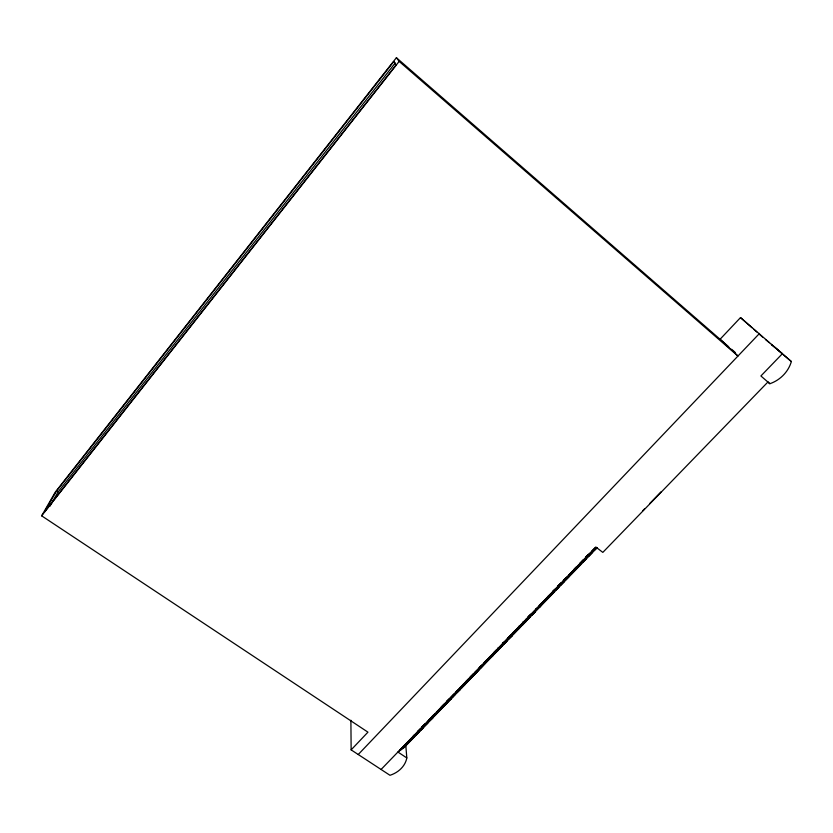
<?xml version="1.0" encoding="UTF-8"?>
<svg xmlns="http://www.w3.org/2000/svg" width="833" height="833" viewBox="0 0 833 833"><rect width="100%" height="100%" fill="white"/><g stroke="black" fill="none" stroke-linecap="round" stroke-linejoin="round"><path stroke-width="1.25" d="M514.461 631.664L518.157 628.582M522.978 623.99L516.491 630.019L518.365 628.571L518.136 629.529L521.125 626.041L512.816 633.33L517.793 628.592M519.969 626.572L517.543 629.207M520.209 626.52L527.549 618.877M523.02 623.105C527.935 617.107 514.148 632.643 519.126 626.572M526.539 619.294L529.59 616.066M543.741 602.228L548.947 596.782M555.215 590.191L558.881 587.005L555.559 590.18M559.693 585.162L558.058 587.046M572.271 571.875L568.814 575.384L574.229 570.282M572.365 571.865L577.696 566.253L574.145 569.782L575.114 569.054M580.164 564.597C585.495 558.589 574.801 569.272 580.237 564.43M404.484 745.243L407.639 742.276L404.421 745.795L405.671 744.817M412.418 737.705C404.286 746.097 411.762 737.424 412.085 738.163M49.897 506.287L57.987 492.074L395.248 62.985L393.697 61.642L56.488 491.054L44.586 511.806L395.987 65.089L393.697 61.642M431.796 716.849L433.816 715.214M431.244 718.431L435.086 714.256M405.827 745.65L406.816 757.936A25.823 21.471 -4.3 0 1 389.979 775.294L351.141 749.877L367.947 732.165L41.65 515.825L55.155 492.313L396.404 57.706L728.688 346.757M435.701 713.579L434.764 714.672L435.961 713.766M440.23 708.925L436.856 712.09L443.812 705.749M442.739 706.78L439.335 710.101M448.31 701.157L443.656 706.551L443.718 705.936M447.821 701.834L451.028 698.627L447.998 701.761M476.049 672.429L476.445 671.783M479.402 668.378C487.211 660.798 474.654 673.793 479.923 667.764M486.514 661.048L488.94 658.924M490.564 657.404L489.929 658.247L493.448 655.082L490.148 658.122M494.937 652.593L491.501 655.946L491.814 655.446A1.614 0.687 -55.8 0 0 492.397 655.061M500.716 646.647L498.332 649.167M500.987 646.502L504.236 642.889L503.174 643.722M502.986 644.263L501.914 645.096L503.403 643.357M514.794 631.529L513.878 632.497M514.315 632.091L517.949 628.53M514.981 631.726L510.775 636.485M515.023 631.893L517.428 629.342M529.903 615.951L528.361 617.68M534.953 610.818L532.787 613.119L536.275 609.641L534.359 611.287M547.895 597.938L549.957 595.637L544.595 600.708M547.479 596.897L553.351 591.472M549.03 596.845L545.563 600.218M552.456 591.763L556.007 588.754L553.487 591.492M557.683 586.39L561.192 582.975L557.756 586.463M560.703 584.443L564.024 581.267L563.431 581.673M574.135 569.262L576.686 567.096M575.863 568.46L571.313 573.562L573.625 571.386M574.791 570.168L571.511 573.75L574.541 570.209M582.694 561.609L587.64 556.579L582.777 561.806M590.16 553.372L590.597 552.82M591.69 552.581L590.316 553.685L593.877 550.155L588.39 556.257L591.93 552.737L590.097 554.289M402.724 748.013L406.233 744.431M407.629 742.838L406.171 743.879M407.389 743.525C401.933 749.513 422.539 728.646 411.023 739.954M407.045 743.931L406.046 744.556M41.65 515.825L399.142 61.392L396.404 57.706M406.921 744.421L409.034 742.109M412.668 737.215L416.125 733.581M411.044 739.819L414.084 736.601M415.74 735.164L418.707 732.092L414.99 735.195M420.249 729.698L422.935 726.938M424.455 725.366L430.828 718.515M425.288 724.387L423.882 725.366M420.634 730.093L423.799 726.73L420.342 730.239L423.622 727.011L422.289 728.511M430.609 718.483L427.402 721.857L427.86 721.586M431.098 718.077L434.024 715.172M438.543 711.34L441.75 708.227L440.886 709.3M448.123 700.272L446.769 701.875L451.403 697.471M449.924 698.481L448.623 699.897M447.55 701.782L446.259 703.187M452.475 696.732L451.174 698.148M458.921 690.234L454.277 694.941L457.098 692.348M460.711 686.85L460.43 687.308L462.888 685.111M466.605 681.842L459.618 688.672L463.471 684.164M461.669 687.631L459.795 688.87L461.18 687.235M461.721 687.683C460.087 689.287 465.366 683.018 461.628 686.913M470.239 677.031L473.581 673.824L472.165 675.49M471.759 675.771L470.343 677.427L471.457 676.542M463.919 685.09L469.614 679.374L460.92 687.964M469.614 678.77L472.894 675.448L471.78 676.334M470.957 677.729C480.079 669.794 471.218 677.593 470.895 678.052M475.737 672.772C474.935 674.615 484.046 664.12 478.527 669.732M476.341 671.95L475.018 673.397M481.641 666.056L480.297 667.525M480.214 668.191L482.442 665.879M493.469 652.916L496.822 649.709L493.49 653.093M492.043 655.227L492.365 654.717L488.919 658.153L494.25 653.03M489.929 658.289L480.256 668.337M498.405 647.751L498.072 648.261L498.748 647.772M497.405 649.303L494.24 652.853M501.841 644.659L506.485 640.067L501.841 645.023M503.163 642.795L502.83 643.326L503.892 642.482M498.884 648.813C507.058 641.691 499.519 648.303 496.937 651.021M507.682 638.151L510.691 635.152M508.213 638.442C504.715 641.962 509.025 638.088 508.369 639.192M512.743 632.872L516.106 629.665L512.847 633.142M510.91 635.194L506.86 639.473M511.681 634.371L511.337 634.84L512.389 634.08M509.858 636.808L508.474 638.317M508.39 638.963C516.804 631.508 509.223 638.359 508.255 639.369M516.658 629.279L514.773 631.643M523.322 621.876L522.957 622.366L524.436 621.22M526.071 619.523L526.112 619.158M528.32 616.691L527.945 617.18L531.048 614.348M527.456 619.231L527.268 619.981L530.204 616.535M539.472 605.529C538.264 607.673 547.604 597.553 539.503 605.476L542.273 602.8M542.502 602.623L542.106 603.207L544.001 601.582M546.354 598.573L543.168 601.811L545.792 599.927M545.199 600.322L545.292 599.906M553.216 592.586L551.779 594.148M561.796 583.048L561.452 583.652L564.222 581.465L560.724 584.943L564.878 580.174L561.765 583.069L562.14 582.663M567.419 576.811L566.981 577.436L570.709 574.135L568.158 576.905M581.528 562.619L578.466 565.659M588.9 554.351L586.12 557.183M588.4 555.715L591.461 552.675M404.203 746.014L403.672 746.68L406.087 744.848L402.839 748.326L406.265 745.046L403.911 746.889L404.734 745.827M407.941 742.474L405.598 744.973M410.607 740.204L408.659 742.182M416.594 733.467L411.731 739.027L415.688 734.925M431.983 716.609L433.524 715.016M423.351 726.907L420.363 730.02L422.019 728.667M428.183 721.847L425.215 724.689M433.452 716.026L434.618 715.078L430.078 719.972L433.514 716.682L432.775 717.192M429.943 720.181L429.391 720.878L432.858 717.827L429.672 720.732M446.842 701.251L449.841 698.377M436.909 713.152L434.951 714.87L438.387 711.58L436.138 713.964M449.404 699.481L450.195 698.533L446.988 701.407M452.454 697.179L450.476 699.199M456.911 692.15L457.504 691.411L456.755 691.921M452.496 697.231L455.287 694.191M456.932 692.254L457.609 691.525L456.64 692.66M469.885 677.833L465.543 682.029L468.833 678.687M470.291 677.167C484.181 664.359 455.609 692.39 469.021 678.885M479.829 666.962L479.214 667.795L482.838 664.567L478.309 669.253L479.704 668.139M484.369 662.318L486.41 660.246M488.398 658.611L487.774 659.455L489.148 658.372M487.055 660.434L487.701 659.642L484.244 663.006L488.752 658.726M490.762 657.091L491.397 656.237L489.304 658.185M494.989 652.812L494.354 653.666L497.884 650.5L494.563 653.551M503.58 643.763L505.683 641.816M503.642 643.878L504.423 643.086L496.031 651.448M507.859 639.359L508.526 638.474L507.037 639.713M539.274 605.331L542.075 602.603M552.706 591.451L554.809 589.316M549.353 596.032L546.458 599.125L549.082 597.24L545.761 600.416L547.812 598.125M550.311 595.158L551.956 593.45M563.66 580.455C560.828 584.37 571.251 572.885 563.66 580.455L565.774 578.373M574.395 568.939L576.53 566.773M560.953 584.141L562.16 582.861M586.015 556.892L588.546 554.382M578.643 565.159L581.153 562.66M791.35 361.543L771.368 344.425L782.437 353.661L760.904 375.964L769.827 383.721A30.29 26.489 -37.4 0 0 791.35 361.543L740.506 317.592L720.066 339.26L737.976 356.024L399.142 61.392M414.105 735.143L413.21 736.216L414.449 735.258M411.877 738.382L411.554 738.829L412.783 737.871M416.885 733.123L418.114 731.874M433.098 716.265L431.9 717.182L435.357 713.871M420.55 729.333L417.677 731.978L420.915 728.448L417.448 731.759L419.134 730.395M420.727 729.135L421.092 728.646L419.416 730.01M441.032 707.738L444.478 703.927M406.775 744.244L404.578 746.43M415.969 734.644L418.01 732.446M453.975 694.337L453.173 695.17M462.065 686.475C465.189 683.029 458.306 689.474 461.753 686.6M473.623 674.313L475.726 672.262M497.718 648.949L499.009 647.637M528.653 616.316L530.798 614.233M471.645 676.979L468.011 680.374L470.301 677.875M490.575 656.893L489.752 657.747A1.604 0.687 -55.9 0 1 489.502 658.07L488.388 659.559M495.979 651.198L498.04 649.094M457.411 692.119L460.139 689.578L459.316 689.88M484.452 663.578L485.327 662.391M503.684 643.211L505.183 641.472L504.111 642.305M485.014 663.37L482.911 665.421M504.319 642.961L505.371 641.733L504.309 642.503M548.676 595.98L547.51 597.396L550.936 593.919M563.462 580.257L565.232 578.487M547.01 597.948L549.145 595.866M555.049 589.545L552.643 592.523M522.947 623.865L525.821 621.574L522.437 624.979L523.676 623.074L522.645 623.875M527.778 618.857C528.237 616.92 534.422 611.328 529.163 616.659M552.196 592.981C547.822 598.198 559.307 586.245 552.196 592.981L552.727 592.586M358.232 754.521L759.519 333.419M381.077 769.473L595.814 547L602.821 552.394L767.891 382.035M427.787 722.669L424.559 725.876L427.839 722.628L426.965 723.721M436.398 713.35L433.931 716.172L436.461 713.704M438.647 711.424L441.75 708.227M443.708 706.197L446.738 703.062L445.874 704.135M452.288 697.315L452.715 696.752L450.507 698.429L455.339 694.16M456.901 692.546L459.951 689.391M461.492 687.787C472.54 676.99 452.111 697.263 460.826 688.079M480.339 668.274L483.442 665.057M506.662 641.025L503.496 644.596L506.849 641.212L506.068 641.472M513.461 633.975L516.637 630.696L509.109 638.182M517.949 629.332L521.125 626.041M522.437 624.677L525.633 621.376M528.06 618.857L529.663 617.201M533.443 612.474L534.068 612.026L531.891 614.796L535.484 611.568L533.203 613.629M596.876 548.01L404.172 747.524L397.914 752.032L406.816 757.936M642.701 510.775L644.45 508.973M649.688 503.569L661.017 491.876M596.126 547.666L594.408 549.655L596.22 548.114M518.48 626.832L519.386 625.927M568.835 575.718L567.367 577.987M558.006 586.963L556.173 588.66L559.599 585.183M596.678 547.656L594.606 549.853L596.876 547.843M528.184 617.732L526.623 619.533L528.434 618.346L525.217 621.48M544.449 601.124L541.283 604.654L543.522 602.571M567.346 577.873L565.586 579.56L568.044 576.821M504.517 641.764L503.017 643.524L504.09 642.68M521.114 624.989L526.529 619.2M522.822 623.178L521.281 624.969L522.322 624.156M551.696 594.096C545.823 600.801 559.838 586.203 550.197 595.585M513.722 632.778L506.86 639.786M543.064 603.019L541.481 604.852L544.761 601.197L543.178 603.03M480.839 666.306L479.402 667.993L481.599 665.911M489.419 657.955L487.961 659.653L490.033 658.122M499.477 647.668L498.144 648.969M509.098 638.068L507.766 639.369M533.151 613.588C525.404 620.585 539.638 606.716 532.079 614.702M451.715 696.659L450.351 698.262L452.142 696.815M488.055 659.778L486.607 661.475L487.295 660.965M474.623 673.668L473.206 675.324L473.977 674.865M478.6 669.555C477.174 671.7 478.402 669.909 475.664 673.116M422.602 726.793L421.269 728.302L423.154 726.813M451.58 697.658L449.31 700.074L450.976 698.648M424.632 725.095L421.446 728.5L423.341 727.011M447.644 701.886L439.48 710.268L440.667 709.362M412.866 737.351L416.042 734.05L414.813 734.998M489.231 657.758L492.188 654.582L488.721 657.955L489.814 657.091M478.413 669.357L479.298 668.503M471.291 676.896L470.406 677.75M472.072 676.552L476.632 671.981L473.727 674.605M428.579 720.129L430.484 718.41M431.067 718.233L432.671 716.869M408.722 741.672L410.377 740.152M581.663 561.911L579.883 563.483L583.36 559.953L580.007 563.691L583.558 560.151L581.705 561.723M584.651 559.547L584.1 560.099L585.047 559.391M590.024 554.507L588.462 555.923M574.239 570.126L576.103 568.543L573.968 570.928M585.943 558.537C577.134 567.606 588.65 556.913 585.287 559.339M532.058 614.285L535.286 611.38M405.942 744.202L404.463 745.504M417.75 733.05L419.957 730.708L418.291 732.072M401.548 748.763L399.892 750.179L403.297 746.857L400.017 750.366L403.536 747.086L401.766 748.461M404.349 746.743L402.714 748.138M489.044 658.799L495.125 652.791L491.689 656.144L492.365 655.644M470.489 678.072L468.198 680.571L471.218 677.437M470.593 677.947L471.416 676.99L469.427 678.572M450.726 698.585L449.299 699.835M451.673 697.544L454.703 694.66M441.115 708.092L443.906 705.166L442.729 706.061M445.811 703.625L441.375 707.394L447.206 701.875M429.203 719.889L433.066 716.942M433.014 716.442L434.43 714.881M423.581 725.762L421.956 727.147L425.371 723.815L422.092 727.324L423.32 726.386M436.346 713.996L434.212 716.036M421.842 728.469L420.228 729.843M422.133 728.084L424.892 725.199L423.674 726.137M526.914 619.086L529.892 616.795M529.08 616.868L523.145 622.636L523.801 622.178M518.438 627.353L521.073 624.906M513.94 632.476L511.524 635.11L512.576 634.277M515.658 631.476L512.836 634.08M507.661 639.494C499.508 648.136 514.19 633.528 509.109 637.589M498.228 649.292L495.864 651.864L497.697 650.302M426.402 724.023L425.236 724.981L428.631 721.67L424.851 725.73M413.834 736.382L412.814 737.257M414.626 735.456L413.439 736.424L417.572 732.853M413.168 737.621L414.188 736.747M443.874 704.416L441.198 707.196L442.385 706.29M441.24 707.925L442.552 706.832M445.561 704.239L444.416 705.166L446.686 703.094M475.466 672.293C484.129 664.099 470.301 676 476.299 671.804M477.746 670.742L478.704 669.94M469.177 680.051L466.542 682.56M499.331 647.616L498.259 648.459L501.716 645.013L497.259 650.011L499.3 648.449L498.759 649.199M499.633 647.428L501.331 646.283M503.361 643.919L504.309 643.138M499.113 648.251L493.553 653.353L494.802 652.593M484.358 663.193L485.087 662.568M522.135 623.959L521.198 624.729M514.138 631.935L512.743 633.08M512.639 633.882C516.252 631.372 505.121 640.348 508.817 637.766M508.619 637.568L507.682 638.349M508.921 637.391L509.858 636.61M502.788 644.065L501.841 644.846M552.779 592.7L550.936 594.168M591.055 552.789L590.191 553.476M585.078 559.141L585.755 558.568M574.937 569.074L575.613 568.491M408.253 742.547L407.639 743.057M432.015 718.15L432.619 717.661M469 679.863L469.573 679.405M466.553 682.217L463.481 685.07M492.667 655.352L493.261 654.894M484.421 662.579L487.503 659.382L486.805 659.892M487.513 660.684L488.117 660.215M516.054 631.133L516.595 630.706M524.113 621.97L524.655 621.553M410.815 740.141L407.597 743.338L409.44 741.589M418.655 732.124C412.429 737.799 421.279 729.479 419.311 730.791M431.213 718.14L433.295 716.463M535.577 609.402L540.128 606.768M536.181 608.788L540.711 606.153M440.678 708.685L442.917 706.978L438.741 711.351M480.266 667.691L480.308 667.837A1.604 0.677 -56.2 0 0 480.506 667.535M56.488 491.054L57.987 492.074M765.475 339.489L769.4 342.779M731.561 349.256L735.393 352.588M740.506 317.592L751.991 327.733M753.907 329.42L756.78 331.961M759.644 334.491L762.518 337.032M768.057 382.066L769.827 383.721M350.891 720.264L351.141 749.877M515.408 631.102A1.614 0.698 -55 0 1 515.169 631.445M514.909 631.768A1.614 0.698 -55 0 1 514.336 632.205M521.323 625.094A1.614 0.708 -54.8 0 1 521.031 625.344M492.897 654.405A1.614 0.687 -55.8 0 1 492.657 654.759M498.717 648.49A1.614 0.687 -55.6 0 1 498.436 648.74M471.416 676.875A1.604 0.677 -56.5 0 1 471.176 677.219M470.916 677.531A1.604 0.677 -56.5 0 1 470.135 678.031M477.84 670.024A1.604 0.677 -56.3 0 1 477.642 670.388M477.153 671.044A1.604 0.677 -56.3 0 1 476.872 671.294M489.231 658.382A1.604 0.687 -55.9 0 1 488.44 658.903M448.81 700.147A1.593 0.666 -57.2 0 1 448.55 700.449M467.094 680.936A1.604 0.677 -56.6 0 1 466.855 681.279M466.324 681.831A1.604 0.677 -56.6 0 1 466.064 681.998M464.502 683.31A1.604 0.666 -56.7 0 1 464.366 683.664M418.718 730.926A1.593 0.646 -58 0 1 418.468 731.228M471.207 676.729A1.604 0.677 -56.5 0 1 470.978 677.083M470.437 677.635A1.604 0.677 -56.5 0 1 470.176 677.812M489.533 657.581A1.604 0.687 -55.9 0 1 489.294 657.935M488.752 658.497A1.604 0.687 -55.9 0 1 488.482 658.674M556.402 588.754L559.891 585.36L556.402 588.754M557.881 586.588L561.39 583.173L557.881 586.588M565.732 579.674L569.21 576.29L565.732 579.674M576.925 568.085L580.403 564.691L576.925 568.085M585.786 557.641L589.306 554.205L585.786 557.641M592.055 551.175L595.574 547.739L592.055 551.175M451.382 696.961L454.756 693.795L451.382 696.961M456.109 692.077L459.483 688.912L456.109 692.077"/></g></svg>
